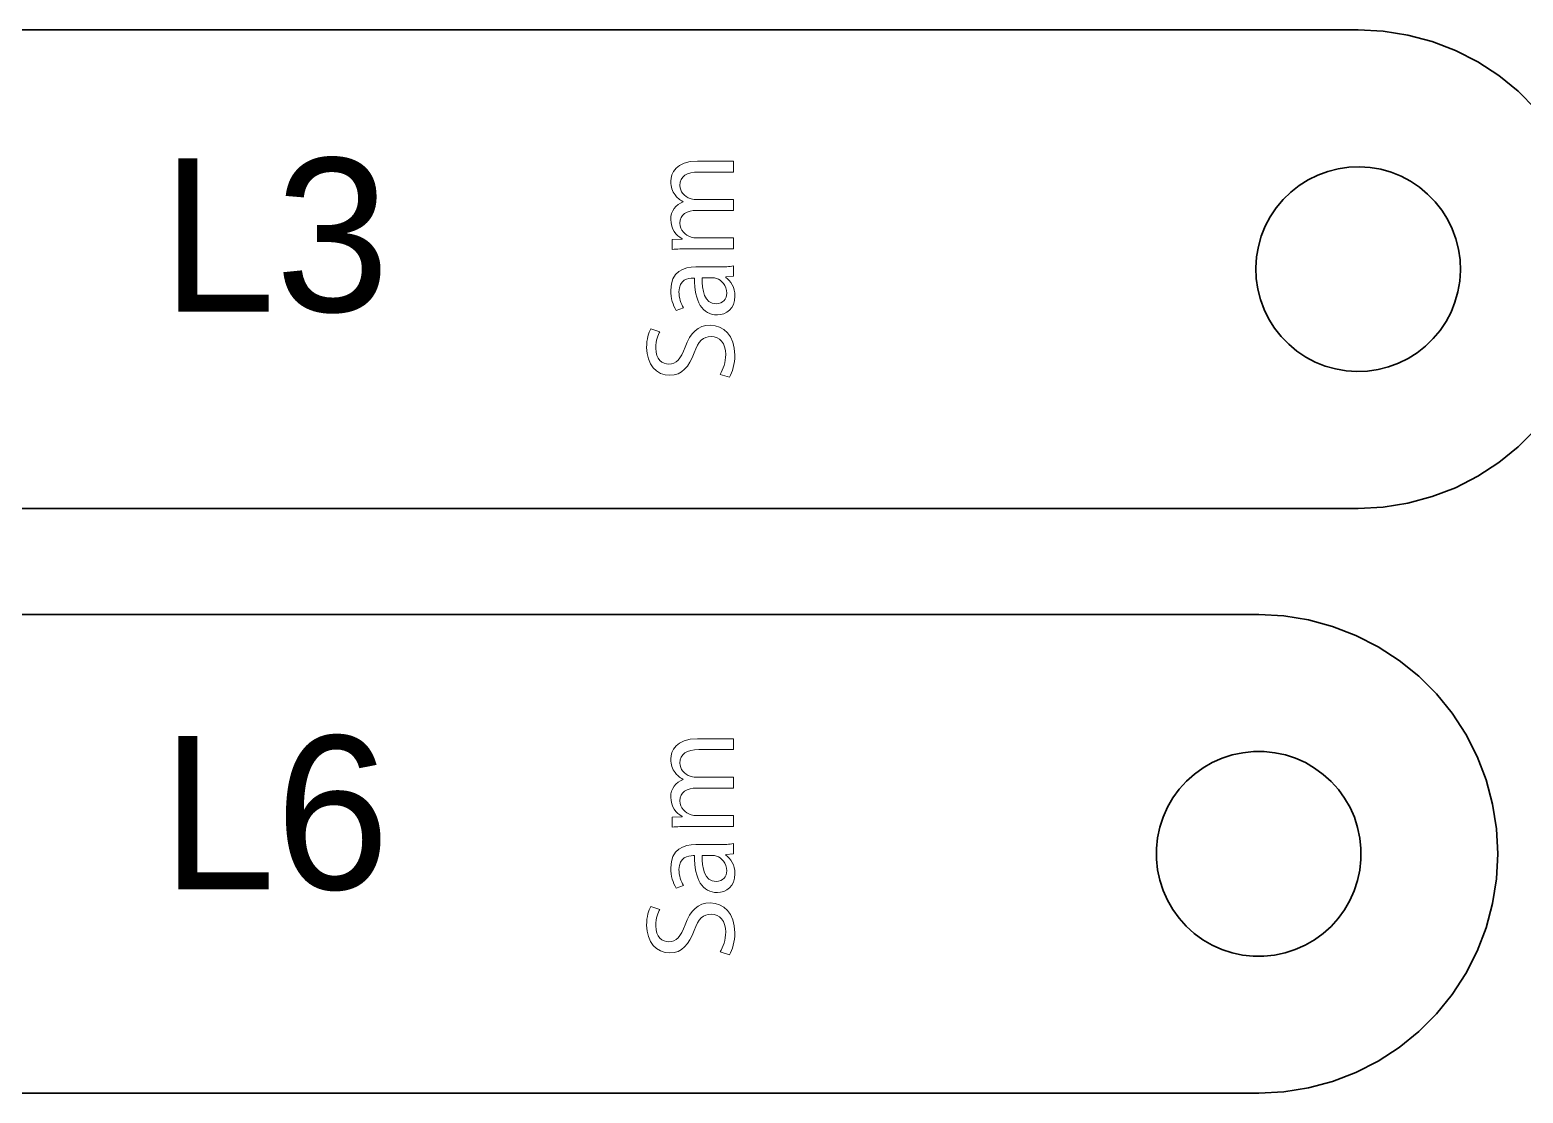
# Model space of a CAD drawing. Header units: millimetres. Extents: x 4 to 295, y -240 to -4.
# Drawn here: x 121.81 to 151.01, y -142.6 to -121.81 of the extents above; entities that cross this region are included whole.
import ezdxf

# ---------------------------------------------------------------- set-up
doc = ezdxf.new("R2010")
doc.units = ezdxf.units.MM
doc.header["$MEASUREMENT"] = 0
doc.layers.add('Layer 1', color=7, linetype='Continuous', lineweight=0)

# ---------------------------------------------------------------- blocks, each defined once
blk = doc.blocks.new('Block_16')
at = {"layer": 'Layer 1', "color": 240, "lineweight": 0, "true_color": 0xff1c24}
for points, knots in [([(134.697, -126.094), (134.573, -126.094), (134.471, -126.097), (134.372, -126.104), (134.372, -126.104), (134.372, -125.913), (134.372, -125.913), (134.372, -125.913), (134.566, -125.903), (134.566, -125.903), (134.566, -125.903), (134.566, -125.896), (134.566, -125.896), (134.451, -125.829), (134.345, -125.717), (134.345, -125.518), (134.345, -125.354), (134.444, -125.23), (134.585, -125.178), (134.585, -125.178), (134.585, -125.173), (134.585, -125.173), (134.518, -125.136), (134.466, -125.089), (134.429, -125.039), (134.374, -124.967), (134.345, -124.888), (134.345, -124.774), (134.345, -124.615), (134.449, -124.379), (134.866, -124.379), (134.866, -124.379), (135.574, -124.379), (135.574, -124.379), (135.574, -124.379), (135.574, -124.592), (135.574, -124.592), (135.574, -124.592), (134.893, -124.592), (134.893, -124.592), (134.662, -124.592), (134.523, -124.677), (134.523, -124.853), (134.523, -124.977), (134.615, -125.074), (134.722, -125.111), (134.752, -125.121), (134.792, -125.129), (134.831, -125.129), (134.831, -125.129), (135.574, -125.129), (135.574, -125.129), (135.574, -125.129), (135.574, -125.342), (135.574, -125.342), (135.574, -125.342), (134.854, -125.342), (134.854, -125.342), (134.662, -125.342), (134.523, -125.427), (134.523, -125.593), (134.523, -125.729), (134.633, -125.829), (134.742, -125.864), (134.774, -125.876), (134.811, -125.881), (134.849, -125.881), (134.849, -125.881), (135.574, -125.881), (135.574, -125.881), (135.574, -125.881), (135.574, -126.094), (135.574, -126.094), (135.574, -126.094), (134.697, -126.094), (134.697, -126.094)], [0, 0, 0, 0, 1, 1, 1, 2, 2, 2, 3, 3, 3, 4, 4, 4, 5, 5, 5, 6, 6, 6, 7, 7, 7, 8, 8, 8, 9, 9, 9, 10, 10, 10, 11, 11, 11, 12, 12, 12, 13, 13, 13, 14, 14, 14, 15, 15, 15, 16, 16, 16, 17, 17, 17, 18, 18, 18, 19, 19, 19, 20, 20, 20, 21, 21, 21, 22, 22, 22, 23, 23, 23, 24, 24, 24, 25, 25, 25, 25]), ([(135.574, -126.627), (135.574, -126.627), (135.422, -126.644), (135.422, -126.644), (135.422, -126.644), (135.422, -126.651), (135.422, -126.651), (135.517, -126.718), (135.601, -126.847), (135.601, -127.019), (135.601, -127.262), (135.43, -127.386), (135.256, -127.386), (134.965, -127.386), (134.806, -127.128), (134.809, -126.664), (134.809, -126.664), (134.784, -126.664), (134.784, -126.664), (134.685, -126.664), (134.506, -126.691), (134.506, -126.937), (134.506, -127.049), (134.541, -127.165), (134.595, -127.25), (134.595, -127.25), (134.451, -127.299), (134.451, -127.299), (134.387, -127.2), (134.345, -127.056), (134.345, -126.904), (134.345, -126.537), (134.595, -126.448), (134.836, -126.448), (134.836, -126.448), (135.286, -126.448), (135.286, -126.448), (135.39, -126.448), (135.492, -126.443), (135.574, -126.428), (135.574, -126.428), (135.574, -126.627), (135.574, -126.627)], [0, 0, 0, 0, 1, 1, 1, 2, 2, 2, 3, 3, 3, 4, 4, 4, 5, 5, 5, 6, 6, 6, 7, 7, 7, 8, 8, 8, 9, 9, 9, 10, 10, 10, 11, 11, 11, 12, 12, 12, 13, 13, 13, 14, 14, 14, 14]), ([(134.96, -126.659), (134.955, -126.897), (134.998, -127.168), (135.231, -127.168), (135.372, -127.168), (135.44, -127.073), (135.44, -126.962), (135.44, -126.805), (135.34, -126.706), (135.238, -126.671), (135.216, -126.664), (135.191, -126.659), (135.169, -126.659), (135.169, -126.659), (134.96, -126.659), (134.96, -126.659)], [0, 0, 0, 0, 1, 1, 1, 2, 2, 2, 3, 3, 3, 4, 4, 4, 5, 5, 5, 5]), ([(135.31, -128.547), (135.37, -128.45), (135.42, -128.308), (135.42, -128.159), (135.42, -127.938), (135.303, -127.809), (135.134, -127.809), (134.978, -127.809), (134.888, -127.898), (134.801, -128.124), (134.705, -128.398), (134.563, -128.566), (134.327, -128.566), (134.067, -128.566), (133.873, -128.35), (133.873, -128.025), (133.873, -127.854), (133.913, -127.73), (133.955, -127.655), (133.955, -127.655), (134.131, -127.715), (134.131, -127.715), (134.101, -127.769), (134.052, -127.881), (134.052, -128.033), (134.052, -128.261), (134.188, -128.348), (134.302, -128.348), (134.459, -128.348), (134.536, -128.246), (134.625, -128.015), (134.734, -127.732), (134.871, -127.588), (135.117, -127.588), (135.375, -127.588), (135.598, -127.779), (135.598, -128.174), (135.598, -128.335), (135.551, -128.512), (135.492, -128.601), (135.492, -128.601), (135.31, -128.547), (135.31, -128.547)], [0, 0, 0, 0, 1, 1, 1, 2, 2, 2, 3, 3, 3, 4, 4, 4, 5, 5, 5, 6, 6, 6, 7, 7, 7, 8, 8, 8, 9, 9, 9, 10, 10, 10, 11, 11, 11, 12, 12, 12, 13, 13, 13, 14, 14, 14, 14])]:
    blk.add_open_spline(points, degree=3, knots=knots, dxfattribs=at)
blk = doc.blocks.new('Block_17')
at = {"layer": 'Layer 1', "color": 240, "lineweight": 0, "true_color": 0xff1c24}
for points, knots in [([(134.697, -137.385), (134.573, -137.385), (134.471, -137.388), (134.372, -137.395), (134.372, -137.395), (134.372, -137.204), (134.372, -137.204), (134.372, -137.204), (134.566, -137.194), (134.566, -137.194), (134.566, -137.194), (134.566, -137.187), (134.566, -137.187), (134.451, -137.12), (134.345, -137.008), (134.345, -136.809), (134.345, -136.645), (134.444, -136.521), (134.585, -136.469), (134.585, -136.469), (134.585, -136.464), (134.585, -136.464), (134.518, -136.427), (134.466, -136.38), (134.429, -136.33), (134.374, -136.258), (134.345, -136.179), (134.345, -136.065), (134.345, -135.906), (134.449, -135.67), (134.866, -135.67), (134.866, -135.67), (135.574, -135.67), (135.574, -135.67), (135.574, -135.67), (135.574, -135.883), (135.574, -135.883), (135.574, -135.883), (134.893, -135.883), (134.893, -135.883), (134.662, -135.883), (134.523, -135.968), (134.523, -136.144), (134.523, -136.268), (134.615, -136.365), (134.722, -136.402), (134.752, -136.412), (134.792, -136.42), (134.831, -136.42), (134.831, -136.42), (135.574, -136.42), (135.574, -136.42), (135.574, -136.42), (135.574, -136.633), (135.574, -136.633), (135.574, -136.633), (134.854, -136.633), (134.854, -136.633), (134.662, -136.633), (134.523, -136.718), (134.523, -136.884), (134.523, -137.02), (134.633, -137.12), (134.742, -137.154), (134.774, -137.167), (134.811, -137.172), (134.849, -137.172), (134.849, -137.172), (135.574, -137.172), (135.574, -137.172), (135.574, -137.172), (135.574, -137.385), (135.574, -137.385), (135.574, -137.385), (134.697, -137.385), (134.697, -137.385)], [0, 0, 0, 0, 1, 1, 1, 2, 2, 2, 3, 3, 3, 4, 4, 4, 5, 5, 5, 6, 6, 6, 7, 7, 7, 8, 8, 8, 9, 9, 9, 10, 10, 10, 11, 11, 11, 12, 12, 12, 13, 13, 13, 14, 14, 14, 15, 15, 15, 16, 16, 16, 17, 17, 17, 18, 18, 18, 19, 19, 19, 20, 20, 20, 21, 21, 21, 22, 22, 22, 23, 23, 23, 24, 24, 24, 25, 25, 25, 25]), ([(135.574, -137.917), (135.574, -137.917), (135.422, -137.935), (135.422, -137.935), (135.422, -137.935), (135.422, -137.942), (135.422, -137.942), (135.517, -138.009), (135.601, -138.138), (135.601, -138.31), (135.601, -138.553), (135.43, -138.677), (135.256, -138.677), (134.965, -138.677), (134.806, -138.419), (134.809, -137.955), (134.809, -137.955), (134.784, -137.955), (134.784, -137.955), (134.685, -137.955), (134.506, -137.982), (134.506, -138.228), (134.506, -138.34), (134.541, -138.456), (134.595, -138.541), (134.595, -138.541), (134.451, -138.59), (134.451, -138.59), (134.387, -138.491), (134.345, -138.347), (134.345, -138.195), (134.345, -137.828), (134.595, -137.739), (134.836, -137.739), (134.836, -137.739), (135.286, -137.739), (135.286, -137.739), (135.39, -137.739), (135.492, -137.734), (135.574, -137.719), (135.574, -137.719), (135.574, -137.917), (135.574, -137.917)], [0, 0, 0, 0, 1, 1, 1, 2, 2, 2, 3, 3, 3, 4, 4, 4, 5, 5, 5, 6, 6, 6, 7, 7, 7, 8, 8, 8, 9, 9, 9, 10, 10, 10, 11, 11, 11, 12, 12, 12, 13, 13, 13, 14, 14, 14, 14]), ([(134.96, -137.95), (134.955, -138.188), (134.998, -138.459), (135.231, -138.459), (135.372, -138.459), (135.44, -138.364), (135.44, -138.253), (135.44, -138.096), (135.34, -137.997), (135.238, -137.962), (135.216, -137.955), (135.191, -137.95), (135.169, -137.95), (135.169, -137.95), (134.96, -137.95), (134.96, -137.95)], [0, 0, 0, 0, 1, 1, 1, 2, 2, 2, 3, 3, 3, 4, 4, 4, 5, 5, 5, 5]), ([(135.31, -139.837), (135.37, -139.741), (135.42, -139.599), (135.42, -139.45), (135.42, -139.229), (135.303, -139.1), (135.134, -139.1), (134.978, -139.1), (134.888, -139.189), (134.801, -139.415), (134.705, -139.688), (134.563, -139.857), (134.327, -139.857), (134.067, -139.857), (133.873, -139.641), (133.873, -139.316), (133.873, -139.145), (133.913, -139.021), (133.955, -138.946), (133.955, -138.946), (134.131, -139.006), (134.131, -139.006), (134.101, -139.06), (134.052, -139.172), (134.052, -139.324), (134.052, -139.552), (134.188, -139.639), (134.302, -139.639), (134.459, -139.639), (134.536, -139.537), (134.625, -139.306), (134.734, -139.023), (134.871, -138.879), (135.117, -138.879), (135.375, -138.879), (135.598, -139.07), (135.598, -139.465), (135.598, -139.626), (135.551, -139.803), (135.492, -139.892), (135.492, -139.892), (135.31, -139.837), (135.31, -139.837)], [0, 0, 0, 0, 1, 1, 1, 2, 2, 2, 3, 3, 3, 4, 4, 4, 5, 5, 5, 6, 6, 6, 7, 7, 7, 8, 8, 8, 9, 9, 9, 10, 10, 10, 11, 11, 11, 12, 12, 12, 13, 13, 13, 14, 14, 14, 14])]:
    blk.add_open_spline(points, degree=3, knots=knots, dxfattribs=at)

msp = doc.modelspace()

# ---------------------------------------------------------------- linework, layer by layer
at = {"layer": 'Layer 1', "color": 18, "lineweight": 35, "true_color": 0x000000}
for points, knots in [([(8.945, -131.166), (8.945, -131.166), (8.456, -131.14), (8.456, -131.14), (8.456, -131.14), (7.973, -131.064), (7.973, -131.064), (7.973, -131.064), (7.5, -130.937), (7.5, -130.937), (7.5, -130.937), (7.043, -130.762), (7.043, -130.762), (7.043, -130.762), (6.607, -130.54), (6.607, -130.54), (6.607, -130.54), (6.197, -130.273), (6.197, -130.273), (6.197, -130.273), (5.816, -129.965), (5.816, -129.965), (5.816, -129.965), (5.47, -129.619), (5.47, -129.619), (5.47, -129.619), (5.162, -129.238), (5.162, -129.238), (5.162, -129.238), (4.895, -128.828), (4.895, -128.828), (4.895, -128.828), (4.673, -128.392), (4.673, -128.392), (4.673, -128.392), (4.498, -127.935), (4.498, -127.935), (4.498, -127.935), (4.371, -127.462), (4.371, -127.462), (4.371, -127.462), (4.295, -126.979), (4.295, -126.979), (4.295, -126.979), (4.269, -126.49), (4.269, -126.49), (4.269, -126.49), (4.295, -126.001), (4.295, -126.001), (4.295, -126.001), (4.371, -125.518), (4.371, -125.518), (4.371, -125.518), (4.498, -125.045), (4.498, -125.045), (4.498, -125.045), (4.673, -124.588), (4.673, -124.588), (4.673, -124.588), (4.895, -124.152), (4.895, -124.152), (4.895, -124.152), (5.162, -123.741), (5.162, -123.741), (5.162, -123.741), (5.47, -123.361), (5.47, -123.361), (5.47, -123.361), (5.816, -123.015), (5.816, -123.015), (5.816, -123.015), (6.197, -122.707), (6.197, -122.707), (6.197, -122.707), (6.607, -122.44), (6.607, -122.44), (6.607, -122.44), (7.043, -122.218), (7.043, -122.218), (7.043, -122.218), (7.5, -122.043), (7.5, -122.043), (7.5, -122.043), (7.973, -121.916), (7.973, -121.916), (7.973, -121.916), (8.456, -121.839), (8.456, -121.839), (8.456, -121.839), (8.945, -121.814), (8.945, -121.814), (8.945, -121.814), (147.787, -121.814), (147.787, -121.814), (147.787, -121.814), (148.276, -121.839), (148.276, -121.839), (148.276, -121.839), (148.759, -121.916), (148.759, -121.916), (148.759, -121.916), (149.232, -122.043), (149.232, -122.043), (149.232, -122.043), (149.689, -122.218), (149.689, -122.218), (149.689, -122.218), (150.125, -122.44), (150.125, -122.44), (150.125, -122.44), (150.535, -122.707), (150.535, -122.707), (150.535, -122.707), (150.916, -123.015), (150.916, -123.015), (150.916, -123.015), (151.262, -123.361), (151.262, -123.361), (151.262, -123.361), (151.57, -123.741), (151.57, -123.741), (151.57, -123.741), (151.836, -124.152), (151.836, -124.152), (151.836, -124.152), (152.059, -124.588), (152.059, -124.588), (152.059, -124.588), (152.234, -125.045), (152.234, -125.045), (152.234, -125.045), (152.361, -125.518), (152.361, -125.518), (152.361, -125.518), (152.437, -126.001), (152.437, -126.001), (152.437, -126.001), (152.463, -126.49), (152.463, -126.49), (152.463, -126.49), (152.437, -126.979), (152.437, -126.979), (152.437, -126.979), (152.361, -127.462), (152.361, -127.462), (152.361, -127.462), (152.234, -127.935), (152.234, -127.935), (152.234, -127.935), (152.059, -128.392), (152.059, -128.392), (152.059, -128.392), (151.836, -128.828), (151.836, -128.828), (151.836, -128.828), (151.57, -129.238), (151.57, -129.238), (151.57, -129.238), (151.262, -129.619), (151.262, -129.619), (151.262, -129.619), (150.916, -129.965), (150.916, -129.965), (150.916, -129.965), (150.535, -130.273), (150.535, -130.273), (150.535, -130.273), (150.125, -130.54), (150.125, -130.54), (150.125, -130.54), (149.689, -130.762), (149.689, -130.762), (149.689, -130.762), (149.232, -130.937), (149.232, -130.937), (149.232, -130.937), (148.759, -131.064), (148.759, -131.064), (148.759, -131.064), (148.276, -131.14), (148.276, -131.14), (148.276, -131.14), (147.787, -131.166), (147.787, -131.166), (147.787, -131.166), (8.945, -131.166), (8.945, -131.166)], [0, 0, 0, 0, 1, 1, 1, 2, 2, 2, 3, 3, 3, 4, 4, 4, 5, 5, 5, 6, 6, 6, 7, 7, 7, 8, 8, 8, 9, 9, 9, 10, 10, 10, 11, 11, 11, 12, 12, 12, 13, 13, 13, 14, 14, 14, 15, 15, 15, 16, 16, 16, 17, 17, 17, 18, 18, 18, 19, 19, 19, 20, 20, 20, 21, 21, 21, 22, 22, 22, 23, 23, 23, 24, 24, 24, 25, 25, 25, 26, 26, 26, 27, 27, 27, 28, 28, 28, 29, 29, 29, 30, 30, 30, 31, 31, 31, 32, 32, 32, 33, 33, 33, 34, 34, 34, 35, 35, 35, 36, 36, 36, 37, 37, 37, 38, 38, 38, 39, 39, 39, 40, 40, 40, 41, 41, 41, 42, 42, 42, 43, 43, 43, 44, 44, 44, 45, 45, 45, 46, 46, 46, 47, 47, 47, 48, 48, 48, 49, 49, 49, 50, 50, 50, 51, 51, 51, 52, 52, 52, 53, 53, 53, 54, 54, 54, 55, 55, 55, 56, 56, 56, 57, 57, 57, 58, 58, 58, 59, 59, 59, 60, 60, 60, 61, 61, 61, 62, 62, 62, 62]), ([(148.575, -128.328), (148.575, -128.328), (148.763, -128.236), (148.763, -128.236), (148.763, -128.236), (148.94, -128.124), (148.94, -128.124), (148.94, -128.124), (149.105, -127.995), (149.105, -127.995), (149.105, -127.995), (149.255, -127.849), (149.255, -127.849), (149.255, -127.849), (149.389, -127.688), (149.389, -127.688), (149.389, -127.688), (149.505, -127.514), (149.505, -127.514), (149.505, -127.514), (149.603, -127.329), (149.603, -127.329), (149.603, -127.329), (149.68, -127.134), (149.68, -127.134), (149.68, -127.134), (149.737, -126.933), (149.737, -126.933), (149.737, -126.933), (149.773, -126.726), (149.773, -126.726), (149.773, -126.726), (149.787, -126.518), (149.787, -126.518), (149.787, -126.518), (149.779, -126.308), (149.779, -126.308), (149.779, -126.308), (149.749, -126.101), (149.749, -126.101), (149.749, -126.101), (149.697, -125.898), (149.697, -125.898), (149.697, -125.898), (149.625, -125.702), (149.625, -125.702), (149.625, -125.702), (149.533, -125.514), (149.533, -125.514), (149.533, -125.514), (149.421, -125.337), (149.421, -125.337), (149.421, -125.337), (149.292, -125.172), (149.292, -125.172), (149.292, -125.172), (149.146, -125.022), (149.146, -125.022), (149.146, -125.022), (148.985, -124.888), (148.985, -124.888), (148.985, -124.888), (148.811, -124.772), (148.811, -124.772), (148.811, -124.772), (148.626, -124.674), (148.626, -124.674), (148.626, -124.674), (148.431, -124.596), (148.431, -124.596), (148.431, -124.596), (148.23, -124.539), (148.23, -124.539), (148.23, -124.539), (148.023, -124.504), (148.023, -124.504), (148.023, -124.504), (147.814, -124.49), (147.814, -124.49), (147.814, -124.49), (147.605, -124.498), (147.605, -124.498), (147.605, -124.498), (147.398, -124.528), (147.398, -124.528), (147.398, -124.528), (147.195, -124.579), (147.195, -124.579), (147.195, -124.579), (146.999, -124.652), (146.999, -124.652), (146.999, -124.652), (146.811, -124.744), (146.811, -124.744), (146.811, -124.744), (146.634, -124.856), (146.634, -124.856), (146.634, -124.856), (146.469, -124.985), (146.469, -124.985), (146.469, -124.985), (146.319, -125.131), (146.319, -125.131), (146.319, -125.131), (146.185, -125.292), (146.185, -125.292), (146.185, -125.292), (146.069, -125.466), (146.069, -125.466), (146.069, -125.466), (145.971, -125.651), (145.971, -125.651), (145.971, -125.651), (145.893, -125.846), (145.893, -125.846), (145.893, -125.846), (145.836, -126.047), (145.836, -126.047), (145.836, -126.047), (145.801, -126.253), (145.801, -126.253), (145.801, -126.253), (145.787, -126.462), (145.787, -126.462), (145.787, -126.462), (145.795, -126.672), (145.795, -126.672), (145.795, -126.672), (145.825, -126.879), (145.825, -126.879), (145.825, -126.879), (145.876, -127.082), (145.876, -127.082), (145.876, -127.082), (145.949, -127.278), (145.949, -127.278), (145.949, -127.278), (146.041, -127.466), (146.041, -127.466), (146.041, -127.466), (146.153, -127.643), (146.153, -127.643), (146.153, -127.643), (146.282, -127.808), (146.282, -127.808), (146.282, -127.808), (146.428, -127.958), (146.428, -127.958), (146.428, -127.958), (146.589, -128.092), (146.589, -128.092), (146.589, -128.092), (146.763, -128.208), (146.763, -128.208), (146.763, -128.208), (146.948, -128.306), (146.948, -128.306), (146.948, -128.306), (147.143, -128.384), (147.143, -128.384), (147.143, -128.384), (147.344, -128.44), (147.344, -128.44), (147.344, -128.44), (147.55, -128.476), (147.55, -128.476), (147.55, -128.476), (147.759, -128.49), (147.759, -128.49), (147.759, -128.49), (147.968, -128.482), (147.968, -128.482), (147.968, -128.482), (148.176, -128.452), (148.176, -128.452), (148.176, -128.452), (148.379, -128.401), (148.379, -128.401), (148.379, -128.401), (148.575, -128.328), (148.575, -128.328)], [0, 0, 0, 0, 1, 1, 1, 2, 2, 2, 3, 3, 3, 4, 4, 4, 5, 5, 5, 6, 6, 6, 7, 7, 7, 8, 8, 8, 9, 9, 9, 10, 10, 10, 11, 11, 11, 12, 12, 12, 13, 13, 13, 14, 14, 14, 15, 15, 15, 16, 16, 16, 17, 17, 17, 18, 18, 18, 19, 19, 19, 20, 20, 20, 21, 21, 21, 22, 22, 22, 23, 23, 23, 24, 24, 24, 25, 25, 25, 26, 26, 26, 27, 27, 27, 28, 28, 28, 29, 29, 29, 30, 30, 30, 31, 31, 31, 32, 32, 32, 33, 33, 33, 34, 34, 34, 35, 35, 35, 36, 36, 36, 37, 37, 37, 38, 38, 38, 39, 39, 39, 40, 40, 40, 41, 41, 41, 42, 42, 42, 43, 43, 43, 44, 44, 44, 45, 45, 45, 46, 46, 46, 47, 47, 47, 48, 48, 48, 49, 49, 49, 50, 50, 50, 51, 51, 51, 52, 52, 52, 53, 53, 53, 54, 54, 54, 55, 55, 55, 56, 56, 56, 57, 57, 57, 58, 58, 58, 59, 59, 59, 60, 60, 60, 60]), ([(8.945, -142.596), (8.945, -142.596), (8.456, -142.571), (8.456, -142.571), (8.456, -142.571), (7.973, -142.494), (7.973, -142.494), (7.973, -142.494), (7.5, -142.368), (7.5, -142.368), (7.5, -142.368), (7.043, -142.192), (7.043, -142.192), (7.043, -142.192), (6.607, -141.97), (6.607, -141.97), (6.607, -141.97), (6.197, -141.703), (6.197, -141.703), (6.197, -141.703), (5.816, -141.395), (5.816, -141.395), (5.816, -141.395), (5.47, -141.049), (5.47, -141.049), (5.47, -141.049), (5.162, -140.669), (5.162, -140.669), (5.162, -140.669), (4.895, -140.258), (4.895, -140.258), (4.895, -140.258), (4.673, -139.822), (4.673, -139.822), (4.673, -139.822), (4.498, -139.365), (4.498, -139.365), (4.498, -139.365), (4.371, -138.893), (4.371, -138.893), (4.371, -138.893), (4.295, -138.409), (4.295, -138.409), (4.295, -138.409), (4.269, -137.92), (4.269, -137.92), (4.269, -137.92), (4.295, -137.432), (4.295, -137.432), (4.295, -137.432), (4.371, -136.948), (4.371, -136.948), (4.371, -136.948), (4.498, -136.475), (4.498, -136.475), (4.498, -136.475), (4.673, -136.018), (4.673, -136.018), (4.673, -136.018), (4.895, -135.582), (4.895, -135.582), (4.895, -135.582), (5.162, -135.172), (5.162, -135.172), (5.162, -135.172), (5.47, -134.791), (5.47, -134.791), (5.47, -134.791), (5.816, -134.445), (5.816, -134.445), (5.816, -134.445), (6.197, -134.137), (6.197, -134.137), (6.197, -134.137), (6.607, -133.871), (6.607, -133.871), (6.607, -133.871), (7.043, -133.649), (7.043, -133.649), (7.043, -133.649), (7.5, -133.473), (7.5, -133.473), (7.5, -133.473), (7.973, -133.346), (7.973, -133.346), (7.973, -133.346), (8.456, -133.27), (8.456, -133.27), (8.456, -133.27), (8.945, -133.244), (8.945, -133.244), (8.945, -133.244), (145.842, -133.244), (145.842, -133.244), (145.842, -133.244), (146.331, -133.27), (146.331, -133.27), (146.331, -133.27), (146.814, -133.346), (146.814, -133.346), (146.814, -133.346), (147.287, -133.473), (147.287, -133.473), (147.287, -133.473), (147.744, -133.649), (147.744, -133.649), (147.744, -133.649), (148.18, -133.871), (148.18, -133.871), (148.18, -133.871), (148.591, -134.137), (148.591, -134.137), (148.591, -134.137), (148.971, -134.445), (148.971, -134.445), (148.971, -134.445), (149.317, -134.791), (149.317, -134.791), (149.317, -134.791), (149.625, -135.172), (149.625, -135.172), (149.625, -135.172), (149.892, -135.582), (149.892, -135.582), (149.892, -135.582), (150.114, -136.018), (150.114, -136.018), (150.114, -136.018), (150.289, -136.475), (150.289, -136.475), (150.289, -136.475), (150.416, -136.948), (150.416, -136.948), (150.416, -136.948), (150.493, -137.432), (150.493, -137.432), (150.493, -137.432), (150.518, -137.92), (150.518, -137.92), (150.518, -137.92), (150.493, -138.409), (150.493, -138.409), (150.493, -138.409), (150.416, -138.893), (150.416, -138.893), (150.416, -138.893), (150.289, -139.365), (150.289, -139.365), (150.289, -139.365), (150.114, -139.822), (150.114, -139.822), (150.114, -139.822), (149.892, -140.258), (149.892, -140.258), (149.892, -140.258), (149.625, -140.669), (149.625, -140.669), (149.625, -140.669), (149.317, -141.049), (149.317, -141.049), (149.317, -141.049), (148.971, -141.395), (148.971, -141.395), (148.971, -141.395), (148.591, -141.703), (148.591, -141.703), (148.591, -141.703), (148.18, -141.97), (148.18, -141.97), (148.18, -141.97), (147.744, -142.192), (147.744, -142.192), (147.744, -142.192), (147.287, -142.368), (147.287, -142.368), (147.287, -142.368), (146.814, -142.494), (146.814, -142.494), (146.814, -142.494), (146.331, -142.571), (146.331, -142.571), (146.331, -142.571), (145.842, -142.596), (145.842, -142.596), (145.842, -142.596), (8.945, -142.596), (8.945, -142.596)], [0, 0, 0, 0, 1, 1, 1, 2, 2, 2, 3, 3, 3, 4, 4, 4, 5, 5, 5, 6, 6, 6, 7, 7, 7, 8, 8, 8, 9, 9, 9, 10, 10, 10, 11, 11, 11, 12, 12, 12, 13, 13, 13, 14, 14, 14, 15, 15, 15, 16, 16, 16, 17, 17, 17, 18, 18, 18, 19, 19, 19, 20, 20, 20, 21, 21, 21, 22, 22, 22, 23, 23, 23, 24, 24, 24, 25, 25, 25, 26, 26, 26, 27, 27, 27, 28, 28, 28, 29, 29, 29, 30, 30, 30, 31, 31, 31, 32, 32, 32, 33, 33, 33, 34, 34, 34, 35, 35, 35, 36, 36, 36, 37, 37, 37, 38, 38, 38, 39, 39, 39, 40, 40, 40, 41, 41, 41, 42, 42, 42, 43, 43, 43, 44, 44, 44, 45, 45, 45, 46, 46, 46, 47, 47, 47, 48, 48, 48, 49, 49, 49, 50, 50, 50, 51, 51, 51, 52, 52, 52, 53, 53, 53, 54, 54, 54, 55, 55, 55, 56, 56, 56, 57, 57, 57, 58, 58, 58, 59, 59, 59, 60, 60, 60, 61, 61, 61, 62, 62, 62, 62]), ([(147.713, -137.205), (147.713, -137.205), (147.628, -137.013), (147.628, -137.013), (147.628, -137.013), (147.523, -136.832), (147.523, -136.832), (147.523, -136.832), (147.4, -136.662), (147.4, -136.662), (147.4, -136.662), (147.26, -136.506), (147.26, -136.506), (147.26, -136.506), (147.105, -136.366), (147.105, -136.366), (147.105, -136.366), (146.935, -136.242), (146.935, -136.242), (146.935, -136.242), (146.754, -136.137), (146.754, -136.137), (146.754, -136.137), (146.562, -136.052), (146.562, -136.052), (146.562, -136.052), (146.363, -135.987), (146.363, -135.987), (146.363, -135.987), (146.158, -135.943), (146.158, -135.943), (146.158, -135.943), (145.95, -135.921), (145.95, -135.921), (145.95, -135.921), (145.74, -135.92), (145.74, -135.92), (145.74, -135.92), (145.532, -135.942), (145.532, -135.942), (145.532, -135.942), (145.326, -135.985), (145.326, -135.985), (145.326, -135.985), (145.127, -136.05), (145.127, -136.05), (145.127, -136.05), (144.935, -136.135), (144.935, -136.135), (144.935, -136.135), (144.754, -136.239), (144.754, -136.239), (144.754, -136.239), (144.584, -136.362), (144.584, -136.362), (144.584, -136.362), (144.428, -136.502), (144.428, -136.502), (144.428, -136.502), (144.288, -136.658), (144.288, -136.658), (144.288, -136.658), (144.164, -136.827), (144.164, -136.827), (144.164, -136.827), (144.059, -137.009), (144.059, -137.009), (144.059, -137.009), (143.974, -137.2), (143.974, -137.2), (143.974, -137.2), (143.909, -137.399), (143.909, -137.399), (143.909, -137.399), (143.865, -137.604), (143.865, -137.604), (143.865, -137.604), (143.843, -137.813), (143.843, -137.813), (143.843, -137.813), (143.842, -138.023), (143.842, -138.023), (143.842, -138.023), (143.864, -138.231), (143.864, -138.231), (143.864, -138.231), (143.907, -138.436), (143.907, -138.436), (143.907, -138.436), (143.972, -138.636), (143.972, -138.636), (143.972, -138.636), (144.057, -138.827), (144.057, -138.827), (144.057, -138.827), (144.161, -139.009), (144.161, -139.009), (144.161, -139.009), (144.284, -139.179), (144.284, -139.179), (144.284, -139.179), (144.424, -139.335), (144.424, -139.335), (144.424, -139.335), (144.58, -139.475), (144.58, -139.475), (144.58, -139.475), (144.749, -139.598), (144.749, -139.598), (144.749, -139.598), (144.931, -139.703), (144.931, -139.703), (144.931, -139.703), (145.122, -139.789), (145.122, -139.789), (145.122, -139.789), (145.321, -139.854), (145.321, -139.854), (145.321, -139.854), (145.526, -139.898), (145.526, -139.898), (145.526, -139.898), (145.735, -139.92), (145.735, -139.92), (145.735, -139.92), (145.944, -139.92), (145.944, -139.92), (145.944, -139.92), (146.153, -139.899), (146.153, -139.899), (146.153, -139.899), (146.358, -139.855), (146.358, -139.855), (146.358, -139.855), (146.557, -139.791), (146.557, -139.791), (146.557, -139.791), (146.749, -139.706), (146.749, -139.706), (146.749, -139.706), (146.931, -139.601), (146.931, -139.601), (146.931, -139.601), (147.101, -139.478), (147.101, -139.478), (147.101, -139.478), (147.256, -139.338), (147.256, -139.338), (147.256, -139.338), (147.397, -139.183), (147.397, -139.183), (147.397, -139.183), (147.52, -139.013), (147.52, -139.013), (147.52, -139.013), (147.625, -138.832), (147.625, -138.832), (147.625, -138.832), (147.711, -138.64), (147.711, -138.64), (147.711, -138.64), (147.776, -138.441), (147.776, -138.441), (147.776, -138.441), (147.82, -138.236), (147.82, -138.236), (147.82, -138.236), (147.842, -138.028), (147.842, -138.028), (147.842, -138.028), (147.842, -137.818), (147.842, -137.818), (147.842, -137.818), (147.821, -137.61), (147.821, -137.61), (147.821, -137.61), (147.777, -137.405), (147.777, -137.405), (147.777, -137.405), (147.713, -137.205), (147.713, -137.205)], [0, 0, 0, 0, 1, 1, 1, 2, 2, 2, 3, 3, 3, 4, 4, 4, 5, 5, 5, 6, 6, 6, 7, 7, 7, 8, 8, 8, 9, 9, 9, 10, 10, 10, 11, 11, 11, 12, 12, 12, 13, 13, 13, 14, 14, 14, 15, 15, 15, 16, 16, 16, 17, 17, 17, 18, 18, 18, 19, 19, 19, 20, 20, 20, 21, 21, 21, 22, 22, 22, 23, 23, 23, 24, 24, 24, 25, 25, 25, 26, 26, 26, 27, 27, 27, 28, 28, 28, 29, 29, 29, 30, 30, 30, 31, 31, 31, 32, 32, 32, 33, 33, 33, 34, 34, 34, 35, 35, 35, 36, 36, 36, 37, 37, 37, 38, 38, 38, 39, 39, 39, 40, 40, 40, 41, 41, 41, 42, 42, 42, 43, 43, 43, 44, 44, 44, 45, 45, 45, 46, 46, 46, 47, 47, 47, 48, 48, 48, 49, 49, 49, 50, 50, 50, 51, 51, 51, 52, 52, 52, 53, 53, 53, 54, 54, 54, 55, 55, 55, 56, 56, 56, 57, 57, 57, 58, 58, 58, 59, 59, 59, 60, 60, 60, 60])]:
    msp.add_open_spline(points, degree=3, knots=knots, dxfattribs=at)

# ---------------------------------------------------------------- block references
at = {"layer": 'Layer 1'}
for name in ['Block_16', 'Block_17']:
    msp.add_blockref(name, (0, 0), dxfattribs=at)

# ---------------------------------------------------------------- texts
at = {"layer": 'Layer 1', "char_height": 0.2, "attachment_point": 7}
for s, insert in [('\\C240;\\c2366701;\\FMyriad Pro|b0|i0|c1;\\H2.997200;\\W1.000000;L3', (124.387, -127.363)), ('\\C240;\\c2366701;\\FMyriad Pro|b0|i0|c1;\\H2.997200;\\W1.000000;L6', (124.387, -138.654))]:
    msp.add_mtext(s, dxfattribs=dict(at, insert=insert))

doc.saveas('drawing.dxf')
